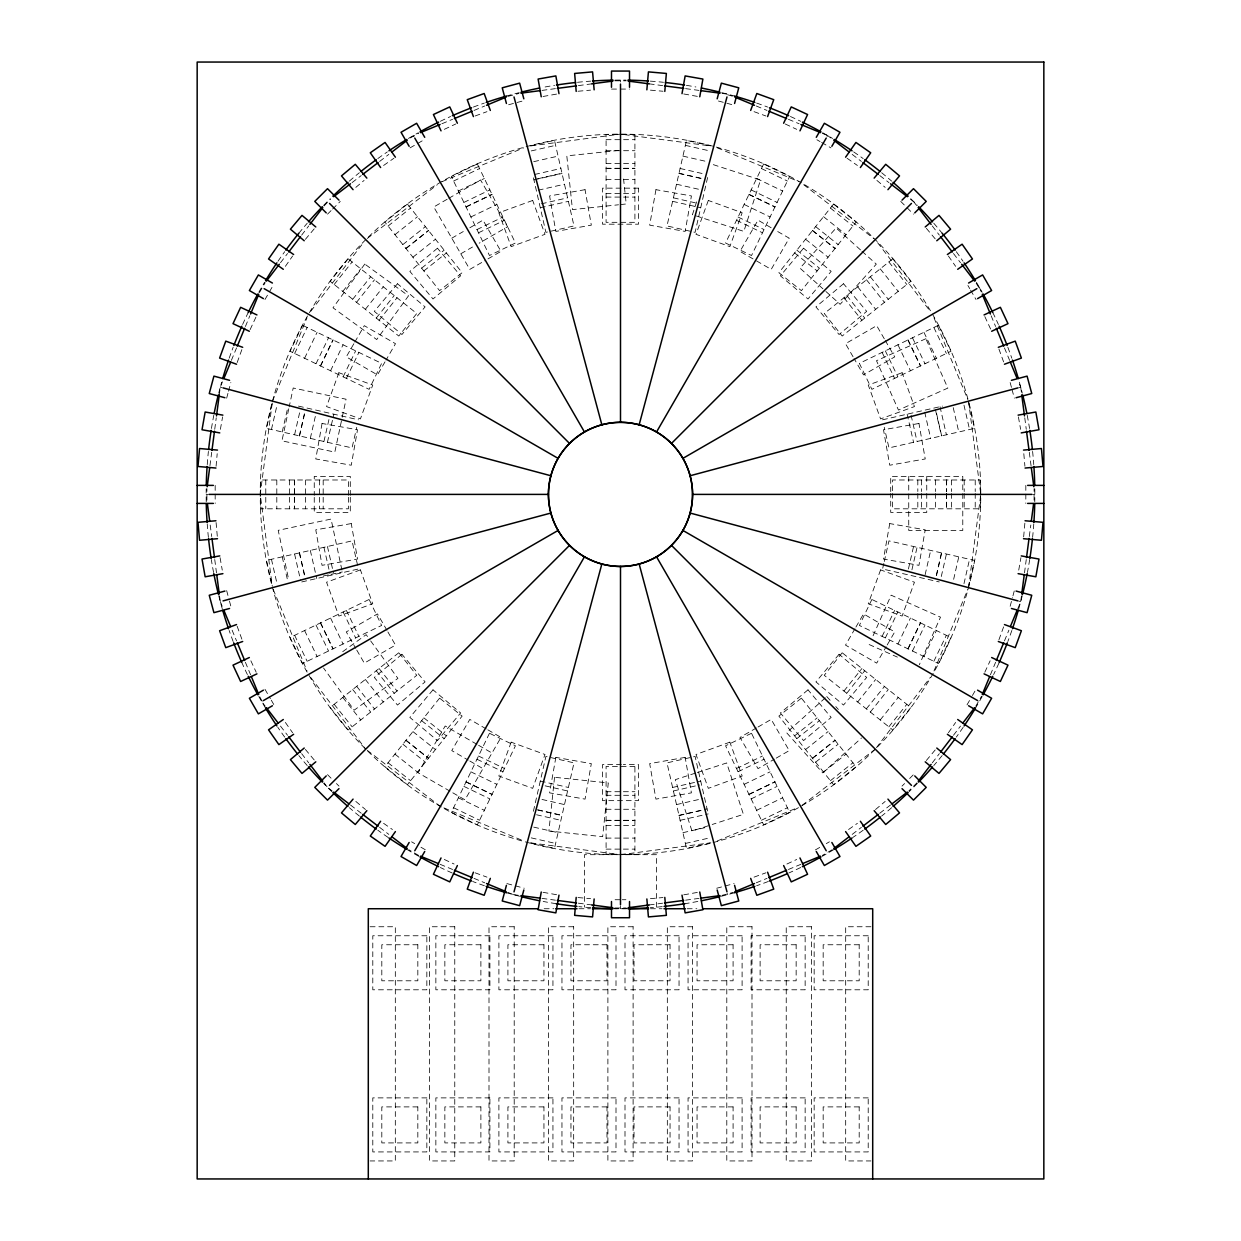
<?xml version="1.0" encoding="UTF-8"?>
<svg xmlns="http://www.w3.org/2000/svg" width="1241" height="1241" viewBox="0 0 1241 1241"><rect width="100%" height="100%" fill="white"/><g stroke="black" fill="none" stroke-linecap="round" stroke-linejoin="round"><path stroke-width="0.75" stroke-dasharray="5 3.75" d="M216.089 466.244L217.191 453.694M1023.654 536.903L1024.911 522.554M206.921 500.139L206.921 488.659M209.946 465.67L211.715 452.267M214.74 429.293L216.244 417.798M219.269 394.824L220.278 387.161L222.496 381.809M272.229 403.046L260.207 494.399L272.229 585.752M968.507 587.645L980.545 496.307M1017.76 608.773L1020.722 601.637L1021.467 595.897M1024.492 572.908L1026.26 559.505M1029.285 536.531L1030.806 525.036M1034.079 500.139L1034.079 488.659M220.386 429.339L222.589 416.914M1018.737 570.1L1020.924 557.69M288.781 408.754L281.955 440.85L334.822 452.096L346.053 399.23L293.202 387.999L289.184 406.877M272.027 404.023L266.474 428.378L352.041 447.908L356.741 427.292M271.453 429.51L277.022 405.155M282.219 431.977L287.772 407.622M294.582 434.784L300.136 410.43M299.345 435.87L304.464 413.393M299.562 435.932L304.681 413.455M310.312 438.383L315.447 415.906M323.932 441.486L329.067 419.008M327.438 442.292L333.845 414.184M533.397 811.288L545.9 756.452L574.009 762.858L554.479 848.425L530.124 842.872M707.603 177.51L695.1 232.346L666.991 225.94L686.521 140.373L710.876 145.926M883.84 563.367L882.553 568.999L939.251 581.936M884.259 561.506L888.959 540.89L974.526 560.42L968.973 584.775M908.428 568.983L913.562 546.505M911.933 569.79L917.068 547.312M925.119 574.769L930.688 550.415M936.319 575.343L941.438 552.865M936.536 575.405L941.655 552.912M941.298 576.491L946.418 554.013M953.646 579.314L958.781 556.821M963.978 583.642L969.547 559.288M226.653 398.19L228.049 392.978M228.515 391.225L230.857 382.538M507.91 892.403L513.262 894.621L513.557 893.52M727.598 94.735L733.09 96.395M1010.143 606.26L1012.485 597.557M1012.951 595.82L1014.347 590.607M696.604 201.864L692.431 214.709L743.84 231.4L760.531 180.007L712.815 164.495M237.155 362.543L242.088 349M998.912 639.798L1003.845 626.255M231.369 360.386L236.55 347.899M245.408 326.492L249.844 315.788M259.462 292.581L265.202 282.638M272.493 401.153L307.008 317.805M933.992 670.993L967.778 589.428M975.798 706.16L981.538 696.217M990.411 674.794L995.592 662.306M1004.45 640.899L1008.886 630.18M873.09 635.733L891.147 595.184L940.507 617.165L919.317 664.773M250.108 329.625L256.189 316.564M984.811 672.234L990.132 660.801M294.644 353.468L307.147 327.5M304.588 358.261L317.091 332.293M316.005 363.753L328.524 337.785M320.411 365.878L332.914 339.91M320.612 365.971L333.115 340.003M330.556 370.764L343.059 344.796M343.137 376.83L355.655 350.862M346.379 378.381L358.882 352.413M882.118 636.385L894.621 610.417M885.345 637.936L897.863 611.968M897.941 644.001L910.444 618.034M907.885 648.795L920.388 622.827M908.086 648.888L920.589 622.92M912.476 651.013L924.995 625.03M923.909 656.505L936.412 630.537M933.852 661.298L946.356 635.33M264.969 299.531L268.583 293.295M269.483 291.728L273.082 285.492M353.856 343.741L346.27 356.881L377.481 374.891L385.067 361.751M354.802 342.097L364.296 325.669L395.491 343.695L386.013 360.107M827.095 136.557L827.669 135.579L830.725 137.922M854.987 628.691L845.509 645.103L876.704 663.128L886.198 646.701M855.933 627.046L863.519 613.907L894.73 631.917L887.144 645.056M967.018 704.857L971.517 697.054M972.417 695.503L976.031 689.267M285.383 266.334L292.612 256.003M948.388 732.779L955.617 722.464M280.497 262.72L287.54 253.521M301.656 235.138L308.714 225.94M323.994 206.022L330.587 199.072M310.824 311.212L363.396 242.678M876.425 747.64L930.176 677.586M917.006 782.776L908.877 790.905M932.286 762.858L939.344 753.659M953.46 735.277L960.503 726.078M334.17 284.499L352.149 261.96M342.795 291.371L360.774 268.847M352.708 299.283L370.687 276.743M356.539 302.323L374.503 279.783M365.335 309.35L383.314 286.811M376.256 318.053L394.235 295.529M379.063 320.302L397.042 297.762M843.958 691.035L861.937 668.496M846.765 693.269L864.744 670.745M857.686 701.987L875.665 679.447M866.327 708.859L884.461 686.475M870.313 712.055L888.292 689.515M880.226 719.951L898.205 697.426M888.851 726.838L906.83 704.299M305.364 239.373L314.64 228.344M926.36 760.454L935.636 749.424M327.515 214.166L331.347 210.334M332.619 209.062L340.267 201.414M913.345 201.554L910.413 199.072M902.021 786.096L904.565 783.552M909.653 778.464L913.485 774.632M825.312 697.83L786.592 732.702L822.752 772.864L861.487 737.992M355.826 187.375L364.094 180.426M875.525 809.535L885.174 801.422M388.061 226.048L410.6 208.069M394.948 234.673L417.472 216.694M402.844 244.586L425.384 226.607M405.9 248.402L428.424 230.438M406.04 248.572L428.564 230.609M412.912 257.213L435.451 239.234M421.63 268.134L444.154 250.155M423.864 270.941L446.403 252.962M794.597 735.835L817.136 717.856M796.846 738.643L819.37 720.664M805.549 749.564L828.088 731.585M812.436 758.189L834.96 740.21M812.576 758.36L835.1 740.396M815.616 762.176L838.156 744.212M823.528 772.088L846.052 754.125M830.4 780.729L852.939 762.75M352.041 182.613L361.24 175.555M379.622 161.439L388.821 154.38M410.275 137.922L418.682 133.361M367.258 238.474L437.313 184.707M802.167 805.254L875.262 749.161M832.261 849.697L822.318 855.437M852.179 834.402L861.378 827.359M879.76 813.243L890.495 805.021M342.718 651.68L366.142 634.663L369.539 639.348M383.593 165.472L393.924 158.243M848.565 829.515L857.407 823.326M410.042 147.881L416.278 144.282M417.829 143.382L424.081 139.768M447.132 199.258L433.761 206.983L469.796 269.39L482.935 261.804M448.808 198.296L480.562 179.961L507.585 226.762L479.166 243.174M451.771 238.194L463.265 231.555M469.843 227.755L482.982 220.169L500.992 251.38L484.564 260.858M460.783 253.784L472.48 247.037M262.161 701.289L259.462 696.217M978.839 287.509L975.798 282.638M756.436 727.94L740.008 737.418L758.018 768.629L774.446 759.135M758.065 726.993L771.204 719.408L789.229 750.603L776.09 758.189M815.368 849.93L820.037 847.231M826.289 843.616L829.407 841.817M453.601 181.046L479.569 168.543M458.394 190.99L484.362 178.487M463.886 202.423L489.869 189.904M466.011 206.813L491.979 194.31M466.104 207.014L492.072 194.511M470.897 216.958L496.865 204.455M476.963 229.554L502.931 217.035M478.514 232.781L504.482 220.278M736.518 768.52L762.486 756.017M738.069 771.747L764.037 759.244M744.135 784.343L770.103 771.84M748.928 794.287L774.896 781.783M749.021 794.488L774.989 781.985M751.131 798.894L777.114 786.375M756.638 810.311L782.606 797.808M761.431 820.254L787.399 807.751M444.309 129.328L455.726 124.007M786.903 864.031L796.691 859.47M441.889 123.743L452.593 119.307M474 110.449L484.704 106.012M507.91 96.395L519.002 93.432M442.122 181.636L523.702 147.85M717.298 840.948L797.094 807.891M721.998 895.366L733.09 892.403M756.296 882.785L767 878.349M788.407 869.476L800.895 864.31M475.101 115.987L486.953 111.674M754.047 877.123L765.899 872.811M695.503 773.096L675.306 779.658L691.997 831.051L710.364 825.094M697.333 772.507L726.699 762.951L743.406 814.36L712.194 824.489M508.639 104.74L522.554 101.017M219.533 595.897L220.278 601.637L222.108 601.14M1018.892 387.657L1020.722 387.161L1018.504 381.809M716.709 888.246L734.114 883.576M530.124 145.926L554.479 140.373L574.009 225.94L545.9 232.346L533.072 176.129M531.257 150.921L555.611 145.352M533.723 161.671L558.078 156.118M534.669 174.454L560.885 168.481M537.632 178.797L561.971 173.244M533.925 179.867L562.033 173.461M538.253 190.199L564.484 184.211M541.371 203.819L567.587 197.831M540.285 207.743L568.394 201.337M882.553 419.799L942.524 406.117M301.749 581.936L358.447 568.999M672.606 787.461L700.715 781.039M673.413 790.967L699.629 784.979M676.516 804.587L702.747 798.599M678.967 815.337L707.075 808.93M679.029 815.554L703.368 810.001M680.115 820.317L708.208 813.91M682.922 832.68L707.277 827.127M685.389 843.446L709.743 837.877M710.876 842.872L686.521 848.425L666.991 762.858L695.1 756.452L707.603 811.288M323.436 575.964L329.098 574.754M330.99 574.35L342.314 571.946M543.015 96.488L557.209 93.975M683.791 894.823L697.985 892.31M541.991 90.407L555.394 88.638M578.368 85.613L591.771 83.845M614.76 80.82L626.24 80.82M531.055 145.88L620.5 134.106M620.5 854.692L709.945 842.918M614.76 907.978L626.24 907.978M649.229 904.953L662.632 903.184M685.606 900.159L699.009 898.391M618.639 150.44L566.811 155.885L572.458 209.62L618.53 204.781M620.438 204.579L626.209 203.974L623.587 179.03M577.996 91.245L590.561 90.143M650.439 898.655L663.004 897.553M611.487 89.073L618.701 89.073M620.5 89.073L629.513 89.073M606.089 139.675L634.911 139.675M606.089 150.704L634.911 150.704M606.089 163.378L634.911 163.378M606.089 168.264L634.911 168.264M606.089 168.497L634.911 168.497M606.089 179.526L634.911 179.526M606.089 193.503L634.911 193.503M606.089 197.086L634.911 197.086M206.161 494.399L208.054 494.399M1032.946 494.399L1034.839 494.399M621.446 764.611L602.49 764.611L602.49 800.647L638.51 800.647L638.51 764.611L623.339 764.611M606.089 791.711L621.462 791.711M623.385 791.711L634.911 791.711M606.089 795.295L634.911 795.295M606.089 809.272L634.911 809.272M606.089 820.301L634.911 820.301M606.089 820.534L634.911 820.534M606.089 825.42L634.911 825.42M606.089 838.094L634.911 838.094M606.089 849.123L621.462 849.123M623.385 849.123L634.911 849.123M615.102 899.725L620.5 899.725M622.299 899.725L625.898 899.725M544.163 908.738L553.827 908.738M578.942 908.738L590.545 908.738M613.737 908.738L627.263 908.738M650.455 908.738L662.058 908.738M687.173 908.738L696.837 908.738M370.097 926.748L395.321 926.748L395.321 1160.94L370.097 1160.94M870.903 926.748L845.679 926.748L845.679 1160.94L870.903 1160.94M650.439 90.143L663.004 91.245M577.996 897.553L590.561 898.655M649.229 83.845L662.632 85.613M685.606 88.638L699.009 90.407M721.998 93.432L727.738 94.176M624.301 134.602L709.945 145.88M531.055 842.918L616.699 854.18M513.262 894.621L519.002 895.366M541.991 898.391L555.394 900.159M578.368 903.184L591.771 904.953M683.791 93.975L697.985 96.488M543.015 892.31L557.209 894.823M685.389 145.352L709.743 150.921M682.922 156.118L707.277 161.671M680.115 168.481L702.592 173.6M679.029 173.244L703.368 178.797M678.967 173.461L703.321 179.014M676.516 184.211L698.993 189.346M673.413 197.831L695.891 202.966M672.606 201.337L700.715 207.743M298.476 406.117L358.447 419.799M540.285 781.039L568.394 787.461M545.109 785.832L567.587 790.967M542.007 799.452L564.484 804.587M537.679 809.784L562.033 815.337M537.632 810.001L561.971 815.554M536.531 814.763L560.885 820.317M533.723 827.127L558.078 832.68M531.257 837.877L555.611 843.446M718.446 101.017L732.361 104.74M220.278 387.161L222.108 387.657M1018.892 601.14L1020.722 601.637M506.886 883.576L524.291 888.246M754.047 111.674L765.899 115.987M475.101 872.811L486.953 877.123M756.296 106.012L767 110.449M788.407 119.307L799.111 123.743M822.318 133.361L827.669 135.579M717.298 147.85L798.878 181.636M443.906 807.891L523.702 840.948M418.682 855.437L408.739 849.697M440.105 864.31L452.593 869.476M474 878.349L484.704 882.785M869.165 644.544L897.367 657.11M785.274 124.007L796.691 129.328M444.309 859.47L454.097 864.031M761.431 168.543L787.399 181.046M756.638 178.487L782.606 190.99M751.131 189.904L777.114 202.423M749.021 194.31L774.989 206.813M748.928 194.511L774.896 207.014M744.135 204.455L770.103 216.958M738.069 217.035L764.037 229.554M736.518 220.278L762.486 232.781M478.514 756.017L504.482 768.52M476.963 759.244L502.931 771.747M470.897 771.84L496.865 784.343M466.104 781.783L492.072 794.287M466.011 781.985L491.979 794.488M463.886 786.375L489.869 798.894M458.394 797.808L484.362 810.311M453.601 807.751L479.569 820.254M816.919 139.768L820.037 141.567M821.604 142.467L830.958 147.881M771.157 227.755L758.018 220.169L740.008 251.38L753.147 258.966M777.735 231.555L789.229 238.194L771.204 269.39L754.792 259.912M486.208 728.886L469.796 719.408L451.771 750.603L468.198 760.097M487.853 729.832L500.992 737.418L464.956 799.825L451.584 792.099M476.947 744.336L445.178 726.001L418.155 772.802L449.925 791.138M478.607 745.298L491.979 753.023M469.843 761.043L482.982 768.629M411.593 841.817L414.711 843.616M420.963 847.231L425.632 849.93M847.076 158.243L857.407 165.472M383.593 823.326L392.435 829.515M852.179 154.38L861.378 161.439M879.76 175.555L888.959 182.613M803.687 184.707L873.742 238.474M367.258 750.324L440.353 806.417M329.051 788.547L332.123 790.905M350.505 805.021L361.24 813.243M379.622 827.359L388.821 834.402M830.4 208.069L852.939 226.048M823.528 216.694L846.052 234.673M815.616 226.607L838.156 244.586M812.576 230.438L835.1 248.402M812.436 230.609L834.96 248.572M805.549 239.234L828.088 257.213M796.846 250.155L819.37 268.134M794.597 252.962L817.136 270.941M423.864 717.856L446.403 735.835M421.63 720.664L444.154 738.643M412.912 731.585L435.451 749.564M406.04 740.21L428.564 758.189M405.9 740.396L428.424 758.36M402.844 744.212L425.384 762.176M394.948 754.125L417.472 772.088M388.061 762.75L410.6 780.729M876.906 180.426L885.174 187.375M355.826 801.422L365.474 809.535M860.525 249.937L836.139 227.987L799.98 268.149L822.923 288.812M861.952 251.225L876.301 264.147L840.141 304.309L824.365 290.099M900.733 201.414L905.837 206.518M907.109 207.79L913.485 214.166M327.515 774.632L331.347 778.464M336.435 783.552L338.979 786.096M826.754 696.542L830.632 700.839M835.798 706.579L838.373 709.449M926.36 228.344L935.636 239.373M305.364 749.424L314.64 760.454M888.851 261.96L906.83 284.499M880.226 268.847L898.205 291.371M870.313 276.743L888.292 299.283M866.497 279.783L884.461 302.323M857.686 286.811L875.665 309.35M846.765 295.529L864.744 318.053M843.958 297.762L861.937 320.302M379.063 668.496L397.042 691.035M376.256 670.745L394.235 693.269M365.335 679.447L383.314 701.987M356.71 686.335L374.503 708.999M352.708 689.515L370.687 712.055M342.795 697.426L360.774 719.951M334.17 704.299L352.149 726.838M913.485 201.414L917.006 206.022M932.286 225.94L939.344 235.138M953.46 253.521L960.503 262.72M877.604 242.678L930.176 311.212M310.824 677.586L365.738 749.161M262.859 703.104L265.202 706.16M280.497 726.078L287.54 735.277M301.656 753.659L308.714 762.858M323.994 782.776L327.515 787.383M370.671 640.914L397.911 678.393L354.181 710.162L323.544 667.999M948.388 256.003L955.617 266.334M285.383 722.464L292.612 732.779M967.918 285.492L969.717 288.61M970.617 290.177L976.031 299.531M884.29 338.809L876.704 325.669L845.509 343.695L853.094 356.819M885.236 340.453L894.73 356.881L863.519 374.891L854.041 358.463M413.331 135.579L413.905 136.557M386.959 630.335L377.481 613.907L346.27 631.917L355.764 648.345M387.906 631.964L395.491 645.103L364.296 663.128L356.71 649.989M264.969 689.267L270.383 698.621M271.283 700.188L273.982 704.857M933.852 327.5L946.356 353.468M923.909 332.293L936.412 358.261M912.476 337.785L924.995 363.753M908.086 339.91L920.589 365.878M907.885 340.003L920.388 365.971M897.941 344.796L910.444 370.764M885.345 350.862L897.863 376.83M882.118 352.413L894.621 378.381M346.379 610.417L358.882 636.385M343.137 611.968L355.655 637.936M330.556 618.034L343.059 644.001M320.612 622.827L333.115 648.795M320.411 622.92L332.914 648.888M316.005 625.03L328.524 651.013M304.588 630.537L317.091 656.505M294.644 635.33L307.147 661.298M984.811 316.564L990.892 329.625M250.868 660.801L256.189 672.234M979.32 287.229L981.538 292.581M991.156 315.788L995.592 326.492M1004.45 347.899L1009.631 360.386M933.992 317.805L967.778 399.369M273.222 589.428L307.008 670.993M220.278 601.637L223.24 608.773M232.114 630.18L236.55 640.899M245.408 662.306L250.589 674.794M998.912 349L1003.845 362.543M237.155 626.255L242.088 639.798M1010.143 382.538L1011.555 387.75M1012.02 389.488L1014.347 398.19M727.443 893.52L727.738 894.621M226.653 590.607L228.98 599.31M229.445 601.047L230.857 606.26M968.973 404.023L974.526 428.378L888.959 447.908L884.259 427.292M963.978 405.155L969.547 429.51M953.228 407.622L958.781 431.977M940.011 406.691L946.418 434.784M936.536 413.393L941.655 435.87M935.45 409.701L941.438 435.932M924.7 412.152L930.688 438.383M911.08 415.27L917.068 441.486M907.155 414.184L913.562 442.292M357.594 565.244L352.041 540.89L266.474 560.42L272.027 584.775M327.438 546.505L333.426 572.737M323.932 547.312L329.92 573.528M310.312 550.415L316.734 578.508M299.562 552.865L305.55 579.097M299.345 552.912L304.464 575.405M294.582 554.013L300.555 580.23M282.219 556.821L287.354 579.314M271.453 559.288L277.022 583.642M341.911 570.053L331.068 519.079L278.217 530.326L288.641 579.407M1018.411 416.914L1020.614 429.339M220.076 557.69L222.263 570.1M1020.722 387.161L1021.731 394.824M1024.756 417.798L1026.26 429.293M1029.285 452.267L1031.054 465.67M968.507 401.153L980.545 492.491M210.194 525.036L211.715 536.531M214.74 559.505L216.508 572.908M1023.809 453.694L1024.911 466.244M216.089 522.554L217.346 536.903M1025.826 485.386L1025.826 503.412M980.343 491.514L980.343 479.988L892.574 479.988L892.574 491.514M980.343 493.437L980.343 508.81L892.574 508.81L892.574 493.437M975.224 479.988L975.224 491.514M975.224 493.437L975.224 508.81M964.195 479.988L964.195 491.514M964.195 493.437L964.195 508.81M951.521 479.988L951.521 491.514M951.521 493.437L951.521 508.81M946.635 479.988L946.635 491.514M946.635 493.437L946.635 508.81M946.402 479.988L946.402 491.514M946.402 493.437L946.402 508.81M935.373 479.988L935.373 491.514M935.373 493.437L935.373 508.81M926.748 476.389L926.748 491.56M926.748 493.453L926.748 512.409L890.712 512.409L890.712 493.453M921.396 479.988L921.396 491.514M921.396 493.437L921.396 508.81M917.813 479.988L917.813 491.514M917.813 493.437L917.813 508.81M908.738 476.389L908.738 530.434L962.783 530.434L962.783 476.389L890.712 476.389L890.712 491.56M656.536 907.155L656.536 854.692L584.464 854.692L584.464 907.155M620.5 80.06L620.5 81.953M620.5 905.883L620.5 908.738M350.288 495.345L350.288 476.389L314.252 476.389L314.252 495.345M350.288 497.238L350.288 512.409L314.252 512.409L314.252 497.238M348.426 495.361L348.426 479.988L260.657 479.988L260.657 495.361M348.426 497.284L348.426 508.81L260.657 508.81L260.657 497.284M323.187 479.988L323.187 495.361M323.187 497.284L323.187 508.81M319.604 479.988L319.604 495.361M319.604 497.284L319.604 508.81M305.627 479.988L305.627 495.361M305.627 497.284L305.627 508.81M294.598 479.988L294.598 495.361M294.598 497.284L294.598 508.81M294.365 479.988L294.365 495.361M294.365 497.284L294.365 508.81M289.479 479.988L289.479 495.361M289.479 497.284L289.479 508.81M276.805 479.988L276.805 495.361M276.805 497.284L276.805 508.81M265.776 479.988L265.776 495.361M265.776 497.284L265.776 508.81M215.174 485.386L215.174 503.412M1034.792 488.814A414.339 414.339 0 0 1 1034.761 501.845M1033.784 523.842A414.339 414.339 0 0 1 1032.605 537.384M1029.689 559.52A414.339 414.339 0 0 1 1027.424 572.442M1022.274 595.633A414.339 414.339 0 0 1 1018.752 608.711M1011.849 630.475A414.339 414.339 0 0 1 1007.847 641.504M998.834 663.315A414.339 414.339 0 0 1 993.607 674.577M982.189 696.511A414.339 414.339 0 0 1 975.442 708.13M963.171 727.304A414.339 414.339 0 0 1 956.315 737.092M942.167 755.552A414.339 414.339 0 0 1 933.79 765.542M917.394 783.397A414.339 414.339 0 0 1 909.126 791.665M891.643 807.689A414.339 414.339 0 0 1 881.653 816.066M863.193 830.213A414.339 414.339 0 0 1 852.846 837.458M833.626 849.713A414.339 414.339 0 0 1 822.24 856.306M800.678 867.506A414.339 414.339 0 0 1 788.811 872.997M768.303 881.482A414.339 414.339 0 0 1 756.669 885.717M734.501 892.744A414.339 414.339 0 0 1 721.409 896.25M697.814 901.447A414.339 414.339 0 0 1 684.846 903.712M662.198 906.628A414.339 414.339 0 0 1 650.3 907.652M626.085 908.691A414.339 414.339 0 0 1 614.915 908.691M590.7 907.652A414.339 414.339 0 0 1 578.802 906.628M556.154 903.712A414.339 414.339 0 0 1 543.186 901.447M519.591 896.25A414.339 414.339 0 0 1 506.499 892.744M484.331 885.717A414.339 414.339 0 0 1 472.697 881.482M452.189 872.997A414.339 414.339 0 0 1 440.322 867.506M418.76 856.306A414.339 414.339 0 0 1 407.374 849.713M388.154 837.458A414.339 414.339 0 0 1 377.807 830.213M359.347 816.066A414.339 414.339 0 0 1 349.357 807.689M331.874 791.665A414.339 414.339 0 0 1 323.606 783.397M307.21 765.542A414.339 414.339 0 0 1 298.833 755.552M284.685 737.092A414.339 414.339 0 0 1 277.829 727.304M265.558 708.13A414.339 414.339 0 0 1 258.811 696.511M247.393 674.577A414.339 414.339 0 0 1 242.166 663.315M233.153 641.504A414.339 414.339 0 0 1 229.151 630.475M222.248 608.711A414.339 414.339 0 0 1 218.726 595.633M213.576 572.442A414.339 414.339 0 0 1 211.311 559.52M208.395 537.384A414.339 414.339 0 0 1 207.216 523.842M206.239 501.845A414.339 414.339 0 0 1 206.208 488.814M207.247 464.599A414.339 414.339 0 0 1 208.395 451.414M211.435 428.486A414.339 414.339 0 0 1 213.793 415.301M218.726 393.164A414.339 414.339 0 0 1 221.643 382.212M229.182 358.23A414.339 414.339 0 0 1 233.153 347.294M242.6 324.49A414.339 414.339 0 0 1 248.216 312.53M258.811 292.287A414.339 414.339 0 0 1 264.566 282.312M278 261.231A414.339 414.339 0 0 1 284.685 251.706M298.833 233.246A414.339 414.339 0 0 1 307.21 223.256M323.606 205.401A414.339 414.339 0 0 1 330.168 198.793M349.357 181.108A414.339 414.339 0 0 1 359.347 172.732M377.807 158.584A414.339 414.339 0 0 1 387.332 151.898M408.413 138.465A414.339 414.339 0 0 1 418.388 132.709M440.322 121.292A414.339 414.339 0 0 1 450.592 116.499M473.395 107.052A414.339 414.339 0 0 1 484.331 103.081M506.499 96.053A414.339 414.339 0 0 1 519.265 92.625M545.109 86.979A414.339 414.339 0 0 1 554.587 85.334M577.515 82.294A414.339 414.339 0 0 1 590.7 81.13M614.915 80.107A414.339 414.339 0 0 1 626.085 80.107M650.3 81.13A414.339 414.339 0 0 1 663.485 82.294M686.413 85.334A414.339 414.339 0 0 1 695.891 86.979M721.735 92.625A414.339 414.339 0 0 1 734.501 96.053M756.669 103.081A414.339 414.339 0 0 1 767.605 107.052M790.408 116.499A414.339 414.339 0 0 1 800.678 121.292M822.612 132.709A414.339 414.339 0 0 1 832.587 138.465M853.668 151.898A414.339 414.339 0 0 1 863.193 158.584M881.653 172.732A414.339 414.339 0 0 1 891.643 181.108M910.832 198.793A414.339 414.339 0 0 1 917.394 205.401M933.79 223.256A414.339 414.339 0 0 1 942.167 233.246M956.315 251.706A414.339 414.339 0 0 1 963 261.231M976.434 282.312A414.339 414.339 0 0 1 982.189 292.287M992.784 312.53A414.339 414.339 0 0 1 998.4 324.49M1007.847 347.294A414.339 414.339 0 0 1 1011.818 358.23M1019.357 382.212A414.339 414.339 0 0 1 1022.274 393.164M1027.207 415.301A414.339 414.339 0 0 1 1029.565 428.486M1032.605 451.414A414.339 414.339 0 0 1 1033.753 464.599M616.684 854.661A360.293 360.293 0 0 1 309.443 312.608A360.293 360.293 0 0 1 932.518 314.252A360.293 360.293 0 0 1 622.408 854.677M554.541 777.285L548.894 831.036L602.645 836.682L608.292 782.931L554.541 777.285M322.039 423.476L315.772 458.953L351.265 465.22L357.517 429.727L322.039 423.476M555.844 757.382L549.577 792.859L585.054 799.126L591.321 763.634L555.844 757.382M655.946 189.671L649.679 225.164L685.156 231.415L691.423 195.938L655.946 189.671M889.735 523.578L883.483 559.055L918.961 565.322L925.228 529.829L889.735 523.578M338.886 372.734L326.554 406.583L360.417 418.9L372.734 385.051L338.886 372.734M511.152 742.165L498.835 776.013L532.684 788.345L545.001 754.481L511.152 742.165M708.316 200.453L695.999 234.316L729.848 246.633L742.165 212.785L708.316 200.453M880.583 569.883L868.266 603.746L902.114 616.063L914.446 582.215L880.583 569.883M302.556 325.282L290.037 351.25L369.12 389.333L381.623 363.365L302.556 325.282M489.466 733.276L451.383 812.343L477.351 824.862L515.434 745.779L489.466 733.276M763.649 163.936L725.566 243.019L751.534 255.522L789.617 176.455L763.649 163.936M871.88 599.465L859.377 625.433L938.444 663.516L950.963 637.548L871.88 599.465M364.776 264.069L333.007 307.784L376.721 339.553L408.491 295.839L364.776 264.069M348.147 258.78L330.184 281.304L398.795 336.032L416.759 313.492L348.147 258.78M439.593 698.14L384.881 766.752L407.405 784.715L462.133 716.104L439.593 698.14M833.595 204.082L778.867 272.694L801.407 290.658L856.119 222.046L833.595 204.082M842.205 652.766L824.241 675.306L892.853 730.018L910.816 707.494L842.205 652.766M397.477 283.739L374.317 311.351L401.929 334.512L425.074 306.899L397.477 283.739M433 689.825L409.856 717.422L437.452 740.582L460.613 712.97L433 689.825M803.548 248.216L780.387 275.828L808 298.972L831.144 271.376L803.548 248.216M839.071 654.286L815.926 681.898L843.523 705.043L866.683 677.446L839.071 654.286M437.452 248.216L409.856 271.376L433 298.972L460.613 275.828L437.452 248.216M401.929 654.286L374.317 677.446L397.477 705.043L425.074 681.898L401.929 654.286M843.523 283.739L815.926 306.899L839.071 334.512L866.683 311.351L843.523 283.739M808 689.825L780.387 712.97L803.548 740.582L831.144 717.422L808 689.825M407.405 204.082L384.881 222.046L439.593 290.658L462.133 272.694L407.405 204.082M398.795 652.766L330.184 707.494L348.147 730.018L416.759 675.306L398.795 652.766M892.853 258.78L824.241 313.492L842.205 336.032L910.816 281.304L892.853 258.78M801.407 698.14L778.867 716.104L833.595 784.715L856.119 766.752L801.407 698.14M477.351 163.936L451.383 176.455L489.466 255.522L515.434 243.019L477.351 163.936M369.12 599.465L290.037 637.548L302.556 663.516L381.623 625.433L369.12 599.465M938.444 325.282L859.377 363.365L871.88 389.333L950.963 351.25L938.444 325.282M751.534 733.276L725.566 745.779L763.649 824.862L789.617 812.343L751.534 733.276M925.864 338.731L876.487 360.712L898.468 410.073L947.845 388.092L925.864 338.731M532.684 200.453L498.835 212.785L511.152 246.633L545.001 234.316L532.684 200.453M360.417 569.883L326.554 582.215L338.886 616.063L372.734 603.746L360.417 569.883M902.114 372.734L868.266 385.051L880.583 418.9L914.446 406.583L902.114 372.734M729.848 742.165L695.999 754.481L708.316 788.345L742.165 776.013L729.848 742.165M585.054 189.671L549.577 195.938L555.844 231.415L591.321 225.164L585.054 189.671M351.265 523.578L315.772 529.829L322.039 565.322L357.517 559.055L351.265 523.578M918.961 423.476L883.483 429.727L889.735 465.22L925.228 458.953L918.961 423.476M685.156 757.382L649.679 763.634L655.946 799.126L691.423 792.859L685.156 757.382M634.911 134.555L606.089 134.555L606.089 222.325L634.911 222.325L634.911 134.555M638.51 188.151L602.49 188.151L602.49 224.187L638.51 224.187L638.51 188.151M634.911 766.473L606.089 766.473L606.089 854.242L634.911 854.242L634.911 766.473M454.764 926.748L429.541 926.748L429.541 1160.94L454.764 1160.94L454.764 926.748M514.208 926.748L489.001 926.748L489.001 1160.94L514.208 1160.94L514.208 926.748M573.668 926.748L548.444 926.748L548.444 1160.94L573.668 1160.94L573.668 926.748M633.112 926.748L607.888 926.748L607.888 1160.94L633.112 1160.94L633.112 926.748M692.556 926.748L667.332 926.748L667.332 1160.94L692.556 1160.94L692.556 926.748M751.999 926.748L726.792 926.748L726.792 1160.94L751.999 1160.94L751.999 926.748M811.459 926.748L786.236 926.748L786.236 1160.94L811.459 1160.94L811.459 926.748M426.842 935.761L372.796 935.761L372.796 989.791L426.842 989.791L426.842 935.761M489.9 935.761L435.855 935.761L435.855 989.791L489.9 989.791L489.9 935.761M552.943 935.761L498.898 935.761L498.898 989.791L552.943 989.791L552.943 935.761M616.001 935.761L561.956 935.761L561.956 989.791L616.001 989.791L616.001 935.761M679.044 935.761L624.999 935.761L624.999 989.791L679.044 989.791L679.044 935.761M742.102 935.761L688.057 935.761L688.057 989.791L742.102 989.791L742.102 935.761M805.145 935.761L751.1 935.761L751.1 989.791L805.145 989.791L805.145 935.761M868.204 935.761L814.158 935.761L814.158 989.791L868.204 989.791L868.204 935.761M417.829 944.758L381.809 944.758L381.809 980.793L417.829 980.793L417.829 944.758M480.887 944.758L444.852 944.758L444.852 980.793L480.887 980.793L480.887 944.758M543.946 944.758L507.91 944.758L507.91 980.793L543.946 980.793L543.946 944.758M606.989 944.758L570.953 944.758L570.953 980.793L606.989 980.793L606.989 944.758M670.047 944.758L634.011 944.758L634.011 980.793L670.047 980.793L670.047 944.758M733.09 944.758L697.054 944.758L697.054 980.793L733.09 980.793L733.09 944.758M796.148 944.758L760.112 944.758L760.112 980.793L796.148 980.793L796.148 944.758M859.191 944.758L823.171 944.758L823.171 980.793L859.191 980.793L859.191 944.758M426.842 1097.882L372.796 1097.882L372.796 1151.927L426.842 1151.927L426.842 1097.882M489.9 1097.882L435.855 1097.882L435.855 1151.927L489.9 1151.927L489.9 1097.882M552.943 1097.882L498.898 1097.882L498.898 1151.927L552.943 1151.927L552.943 1097.882M616.001 1097.882L561.956 1097.882L561.956 1151.927L616.001 1151.927L616.001 1097.882M679.044 1097.882L624.999 1097.882L624.999 1151.927L679.044 1151.927L679.044 1097.882M742.102 1097.882L688.057 1097.882L688.057 1151.927L742.102 1151.927L742.102 1097.882M805.145 1097.882L751.1 1097.882L751.1 1151.927L805.145 1151.927L805.145 1097.882M868.204 1097.882L814.158 1097.882L814.158 1151.927L868.204 1151.927L868.204 1097.882M417.829 1106.894L381.809 1106.894L381.809 1142.914L417.829 1142.914L417.829 1106.894M480.887 1106.894L444.852 1106.894L444.852 1142.914L480.887 1142.914L480.887 1106.894M543.946 1106.894L507.91 1106.894L507.91 1142.914L543.946 1142.914L543.946 1106.894M606.989 1106.894L570.953 1106.894L570.953 1142.914L606.989 1142.914L606.989 1106.894M670.047 1106.894L634.011 1106.894L634.011 1142.914L670.047 1142.914L670.047 1106.894M733.09 1106.894L697.054 1106.894L697.054 1142.914L733.09 1142.914L733.09 1106.894M796.148 1106.894L760.112 1106.894L760.112 1142.914L796.148 1142.914L796.148 1106.894M859.191 1106.894L823.171 1106.894L823.171 1142.914L859.191 1142.914L859.191 1106.894"/><path stroke-width="1.5" d="M576.196 897.398L574.63 915.346L592.577 916.913L594.144 898.965M646.856 89.833L648.423 71.885L666.37 73.452L664.804 91.4M207.169 486.736L209.698 467.593M211.963 450.359L214.491 431.201M216.508 415.89L219.269 394.824M1021.731 593.974L1024.244 574.831M1026.509 557.597L1029.037 538.439M1031.302 521.204L1033.567 503.97M541.247 892L538.113 909.746L555.859 912.88L558.993 895.133M682.007 93.664L685.141 75.918L702.887 79.052L699.753 96.798M506.421 885.329L502.233 900.982L519.638 905.651L523.826 889.983M717.174 98.815L721.362 83.147L738.767 87.816L734.579 103.468M514.007 891.86L601.854 564.003A70.939 69.822 22.5 0 1 584.464 556.806A70.597 69.139 37.5 0 1 569.541 545.357A70.597 69.139 52.5 0 1 558.093 530.434A70.597 69.139 67.5 0 1 550.895 513.045A70.597 69.139 82.5 0 1 548.444 494.399A70.597 69.139 -82.5 0 1 550.895 475.753A70.597 69.139 -67.5 0 1 558.093 458.363A70.597 69.139 -52.5 0 1 569.541 443.44A70.597 69.139 -37.5 0 1 584.464 431.992A70.597 69.139 -22.5 0 1 601.854 424.794A70.597 69.139 -7.5 0 1 620.5 422.343A70.597 69.139 7.5 0 1 639.146 424.794A70.597 69.139 22.5 0 1 656.536 431.992A70.597 69.139 37.5 0 1 671.459 443.44A70.597 69.139 52.5 0 1 682.907 458.363A70.597 69.139 67.5 0 1 690.105 475.753A70.597 69.139 82.5 0 1 692.556 494.399A70.597 69.139 -82.5 0 1 690.105 513.045A70.597 69.139 -67.5 0 1 682.907 530.434A70.597 69.139 -52.5 0 1 671.459 545.357A70.597 69.139 -37.5 0 1 656.536 556.806A70.597 69.139 -22.5 0 1 639.146 564.003A70.597 69.139 -7.5 0 1 620.5 566.454A70.597 69.139 7.5 0 1 601.854 564.003A70.597 69.139 22.5 0 1 584.464 556.806A70.939 69.822 37.5 0 1 569.541 545.357A70.939 69.822 52.5 0 1 558.093 530.434A70.939 69.822 67.5 0 1 550.895 513.045A70.939 69.822 82.5 0 1 548.444 494.399A70.939 69.822 -82.5 0 1 550.895 475.753A70.939 69.822 -67.5 0 1 558.093 458.363A70.939 69.822 -52.5 0 1 569.541 443.44A70.939 69.822 -37.5 0 1 584.464 431.992A70.939 69.822 -22.5 0 1 601.854 424.794A70.939 69.822 -7.5 0 1 620.5 422.343A70.939 69.822 7.5 0 1 639.146 424.794A70.939 69.822 22.5 0 1 656.536 431.992A70.939 69.822 37.5 0 1 671.459 443.44A70.939 69.822 52.5 0 1 682.907 458.363A70.939 69.822 67.5 0 1 690.105 475.753A70.939 69.822 82.5 0 1 692.556 494.399A70.939 69.822 -82.5 0 1 690.105 513.045A70.939 69.822 -67.5 0 1 682.907 530.434A70.939 69.822 -52.5 0 1 671.459 545.357A70.939 69.822 -37.5 0 1 656.536 556.806A70.939 69.822 -22.5 0 1 639.146 564.003A70.939 69.822 -7.5 0 1 620.5 566.454A70.939 69.822 7.5 0 1 601.854 564.003M639.146 424.794L726.993 96.938M473.41 872.206L467.252 889.13L484.176 895.288L490.335 878.364M750.665 110.433L756.824 93.509L773.748 99.668L767.59 116.592M223.985 378.241L230.64 362.186M237.279 346.115L244.679 328.276M250.589 314.004L258.717 294.365M982.283 694.433L989.666 676.578M996.321 660.522L1003.721 642.683M1010.36 626.612L1017.015 610.556M441.036 857.95L433.419 874.269L449.754 881.886L457.371 865.551M783.629 123.247L791.246 106.912L807.581 114.529L799.964 130.848M409.142 842.484L401.029 856.523L416.635 865.52L424.732 851.481M816.268 137.317L824.365 123.278L839.971 132.275L831.858 146.314M414.758 850.752L584.464 556.806M656.536 431.992L826.242 138.046M380.63 821.263L370.299 836.015L385.067 846.346L395.398 831.594M845.602 157.204L855.933 142.451L870.701 152.783L860.37 167.535M266.381 281.102L279.318 264.24M288.719 251.985L300.477 236.659M309.878 224.404L322.815 207.542M918.185 781.241L931.122 764.394M940.523 752.139L952.281 736.813M962.861 723.022L974.619 707.696M353.065 799.111L341.477 812.902L355.283 824.489L366.855 810.683M874.145 178.115L885.717 164.308L899.523 175.896L887.935 189.687M326.243 775.92L314.78 787.383L327.515 800.119L338.979 788.655M902.021 200.142L913.485 188.679L926.22 201.414L914.757 212.878M329.532 785.367L569.541 545.357M671.459 443.44L911.468 203.431M304.216 748.044L290.41 759.616L301.997 773.422L315.788 761.834M925.212 226.963L939.003 215.376L950.59 229.182L936.784 240.754M333.658 196.714L350.505 183.777M362.76 174.376L378.086 162.618M391.877 152.038L407.203 140.28M833.797 848.518L849.123 836.76M862.914 826.18L878.24 814.422M892.031 803.842L907.342 792.084M283.305 719.501L268.552 729.832L278.884 744.6L293.636 734.269M947.364 254.529L962.116 244.198L972.448 258.966L957.695 269.297M263.418 690.167L249.379 698.264L258.376 713.87L272.415 705.757M968.585 283.041L982.624 274.928L991.621 290.534L977.582 298.631M263.325 700.622L558.093 530.434M682.907 458.363L976.853 288.657M249.348 657.528L233.013 665.145L240.63 681.48L256.949 673.863M984.051 314.935L1000.37 307.318L1007.987 323.653L991.652 331.269M420.466 132.616L440.105 124.488M454.377 118.578L472.216 111.178M486.503 105.268L506.126 97.139M734.874 891.658L754.497 883.53M768.784 877.62L786.623 870.22M802.679 863.565L820.534 856.181M236.535 624.564L219.61 630.723L225.769 647.647L242.693 641.488M998.307 347.309L1015.231 341.135L1021.39 358.075L1004.465 364.234M224.916 591.073L209.248 595.261L213.917 612.666L229.569 608.478M1011.431 380.32L1027.083 376.132L1031.752 393.537L1016.084 397.725M223.039 600.892L550.895 513.045M690.105 475.753L1017.961 387.89M219.766 555.906L202.019 559.039L205.153 576.786L222.899 573.652M1018.101 415.146L1035.847 412.012L1038.981 429.758L1021.234 432.892M520.925 93.168L540.068 90.655M557.302 88.39L576.46 85.862M591.771 83.845L612.837 81.068M628.163 907.729L649.229 904.953M664.54 902.936L683.698 900.408M700.932 898.143L720.075 895.63M215.934 520.755L197.986 522.321L199.553 540.269L217.501 538.703M1023.499 450.095L1041.447 448.528L1043.014 466.476L1025.066 468.043M197.164 485.386L213.374 485.386M1027.626 485.386L1043.836 485.386M209.015 494.399L548.444 494.399M692.556 494.399L1031.985 494.399M197.164 503.412L213.374 503.412M1027.626 503.412L1043.836 503.412M538.361 908.738L368.298 908.738L368.298 1178.95M555.751 908.738L577.018 908.738M592.484 908.738L611.797 908.738M629.203 908.738L648.516 908.738M663.982 908.738L685.249 908.738M702.639 908.738L872.702 908.738L872.702 1178.95M217.501 450.095L199.553 448.528L197.986 466.476L215.934 468.043M1025.066 520.755L1043.014 522.321L1041.447 540.269L1023.499 538.703M628.163 81.068L649.229 83.845M664.54 85.862L683.698 88.39M700.932 90.655L720.075 93.168M520.925 895.63L540.068 898.143M557.302 900.408L576.46 902.936M591.771 904.953L612.837 907.729M222.899 415.146L205.153 412.012L202.019 429.758L219.766 432.892M1021.234 555.906L1038.981 559.039L1035.847 576.786L1018.101 573.652M229.569 380.32L213.917 376.132L209.248 393.537L224.916 397.725M1016.084 591.073L1031.752 595.261L1027.083 612.666L1011.431 608.478M223.039 387.89L550.895 475.753M690.105 513.045L1017.961 600.892M242.693 347.309L225.769 341.135L219.61 358.075L236.535 364.234M1004.465 624.564L1021.39 630.723L1015.231 647.647L998.307 641.488M734.874 97.139L754.497 105.268M768.784 111.178L786.623 118.578M800.895 124.488L820.534 132.616M420.466 856.181L438.321 863.565M454.377 870.22L472.216 877.62M486.503 883.53L506.126 891.658M256.949 314.935L240.63 307.318L233.013 323.653L249.348 331.269M991.652 657.528L1007.987 665.145L1000.37 681.48L984.051 673.863M272.415 283.041L258.376 274.928L249.379 290.534L263.418 298.631M977.582 690.167L991.621 698.264L982.624 713.87L968.585 705.757M264.147 288.657L558.093 458.363M682.907 530.434L977.675 700.622M293.636 254.529L278.884 244.198L268.552 258.966L283.305 269.297M957.695 719.501L972.448 729.832L962.116 744.6L947.364 734.269M833.797 140.28L849.123 152.038M862.914 162.618L878.24 174.376M890.495 183.777L907.342 196.714M333.658 792.084L348.969 803.842M362.76 814.422L378.086 826.18M391.877 836.76L407.203 848.518M315.788 226.963L301.997 215.376L290.41 229.182L304.216 240.754M936.784 748.044L950.59 759.616L939.003 773.422L925.212 761.834M338.979 200.142L327.515 188.679L314.78 201.414L326.243 212.878M914.757 775.92L926.22 787.383L913.485 800.119L902.021 788.655M329.532 203.431L569.541 443.44M671.459 545.357L911.468 785.367M366.855 178.115L355.283 164.308L341.477 175.896L353.065 189.687M887.935 799.111L899.523 812.902L885.717 824.489L874.145 810.683M918.185 207.542L931.122 224.404M940.523 236.659L952.281 251.985M961.682 264.24L974.619 281.102M266.381 707.696L278.139 723.022M288.719 736.813L300.477 752.139M309.878 764.394L322.815 781.241M395.398 157.204L385.067 142.451L370.299 152.783L380.63 167.535M860.37 821.263L870.701 836.015L855.933 846.346L845.602 831.594M424.732 137.317L416.635 123.278L401.029 132.275L409.142 146.314M831.858 842.484L839.971 856.523L824.365 865.52L816.268 851.481M414.758 138.046L584.464 431.992M656.536 556.806L826.242 850.752M457.371 123.247L449.754 106.912L433.419 114.529L441.036 130.848M799.964 857.95L807.581 874.269L791.246 881.886L783.629 865.551M982.283 294.365L990.411 314.004M996.321 328.276L1003.721 346.115M1010.36 362.186L1017.015 378.241M223.985 610.556L230.64 626.612M237.279 642.683L244.679 660.522M251.334 676.578L258.717 694.433M490.335 110.433L484.176 93.509L467.252 99.668L473.41 116.592M767.59 872.206L773.748 889.13L756.824 895.288L750.665 878.364M523.826 98.815L519.638 83.147L502.233 87.816L506.421 103.468M734.579 885.329L738.767 900.982L721.362 905.651L717.174 889.983M514.007 96.938L601.854 424.794M639.146 564.003L726.993 891.86M558.993 93.664L555.859 75.918L538.113 79.052L541.247 96.798M699.753 892L702.887 909.746L685.141 912.88L682.007 895.133M1021.731 394.824L1024.492 415.89M1026.509 431.201L1029.037 450.359M1031.302 467.593L1033.831 486.736M207.433 503.97L209.698 521.204M211.963 538.439L214.491 557.597M216.756 574.831L219.269 593.974M594.144 89.833L592.577 71.885L574.63 73.452L576.196 91.4M664.804 897.398L666.37 915.346L648.423 916.913L646.856 898.965M629.513 87.273L629.513 71.063L611.487 71.063L611.487 87.273M629.513 901.524L629.513 917.735L611.487 917.735L611.487 901.524M620.5 84.062L620.5 422.343M620.5 566.454L620.5 904.736M1034.73 503.706A414.339 414.339 0 0 1 1033.893 522.337M1032.45 538.796A414.339 414.339 0 0 1 1029.859 558.403M1027.207 573.497A414.339 414.339 0 0 1 1022.631 594.206M1018.303 610.262A414.339 414.339 0 0 1 1012.454 628.737M1007.335 642.822A414.339 414.339 0 0 1 999.16 662.57M992.784 676.267A414.339 414.339 0 0 1 983.12 694.836M975.442 708.13A414.339 414.339 0 0 1 964.086 725.969M955.182 738.659A414.339 414.339 0 0 1 943.393 754.047M932.565 766.954A414.339 414.339 0 0 1 918.619 782.14M908.164 792.596A414.339 414.339 0 0 1 893.055 806.464M880.443 817.043A414.339 414.339 0 0 1 864.76 829.081M852.071 837.985A414.339 414.339 0 0 1 834.231 849.34M820.937 857.019A414.339 414.339 0 0 1 802.369 866.683M787.12 873.757A414.339 414.339 0 0 1 769.404 881.048M754.838 886.353A414.339 414.339 0 0 1 734.501 892.744M719.904 896.638A414.339 414.339 0 0 1 701.46 900.749M684.846 903.712A414.339 414.339 0 0 1 664.09 906.426M648.438 907.792A414.339 414.339 0 0 1 627.946 908.66M613.054 908.66A414.339 414.339 0 0 1 592.562 907.792M576.91 906.426A414.339 414.339 0 0 1 556.154 903.712M539.54 900.749A414.339 414.339 0 0 1 521.096 896.638M506.499 892.744A414.339 414.339 0 0 1 486.162 886.353M471.596 881.048A414.339 414.339 0 0 1 453.88 873.757M438.631 866.683A414.339 414.339 0 0 1 420.063 857.019M406.769 849.34A414.339 414.339 0 0 1 388.929 837.985M376.24 829.081A414.339 414.339 0 0 1 360.557 817.043M347.945 806.464A414.339 414.339 0 0 1 332.836 792.596M322.381 782.14A414.339 414.339 0 0 1 308.435 766.954M297.607 754.047A414.339 414.339 0 0 1 285.818 738.659M276.914 725.969A414.339 414.339 0 0 1 265.558 708.13M257.88 694.836A414.339 414.339 0 0 1 248.216 676.267M241.84 662.57A414.339 414.339 0 0 1 233.665 642.822M228.546 628.737A414.339 414.339 0 0 1 222.697 610.262M218.369 594.206A414.339 414.339 0 0 1 213.793 573.497M211.141 558.403A414.339 414.339 0 0 1 208.55 538.796M207.107 522.337A414.339 414.339 0 0 1 206.27 503.706M206.27 485.091A414.339 414.339 0 0 1 207.107 466.461M208.612 449.506A414.339 414.339 0 0 1 211.141 430.394M214.15 413.439A414.339 414.339 0 0 1 218.261 394.995M222.697 378.536A414.339 414.339 0 0 1 228.546 360.061M233.851 345.494A414.339 414.339 0 0 1 241.84 326.228M248.216 312.53A414.339 414.339 0 0 1 257.88 293.962M265.558 280.668A414.339 414.339 0 0 1 276.914 262.828M285.818 250.139A414.339 414.339 0 0 1 298.833 233.246M308.435 221.844A414.339 414.339 0 0 1 322.303 206.735M332.836 196.202A414.339 414.339 0 0 1 347.945 182.334M360.852 171.506A414.339 414.339 0 0 1 376.24 159.717M388.929 150.813A414.339 414.339 0 0 1 406.769 139.442M420.063 131.779A414.339 414.339 0 0 1 438.631 122.114M452.329 115.723A414.339 414.339 0 0 1 471.596 107.75M486.162 102.445A414.339 414.339 0 0 1 506.499 96.053M521.096 92.16A414.339 414.339 0 0 1 539.54 88.049M556.495 85.04A414.339 414.339 0 0 1 575.607 82.511M592.562 81.006A414.339 414.339 0 0 1 613.054 80.138M627.946 80.138A414.339 414.339 0 0 1 648.438 81.006M665.393 82.511A414.339 414.339 0 0 1 684.505 85.04M701.46 88.049A414.339 414.339 0 0 1 719.904 92.16M734.501 96.053A414.339 414.339 0 0 1 754.838 102.445M769.404 107.75A414.339 414.339 0 0 1 788.671 115.723M802.369 122.114A414.339 414.339 0 0 1 820.937 131.779M834.231 139.442A414.339 414.339 0 0 1 852.071 150.813M864.76 159.717A414.339 414.339 0 0 1 880.148 171.506M893.055 182.334A414.339 414.339 0 0 1 908.164 196.202M918.697 206.735A414.339 414.339 0 0 1 932.565 221.844M942.167 233.246A414.339 414.339 0 0 1 955.182 250.139M964.086 262.828A414.339 414.339 0 0 1 975.442 280.668M983.12 293.962A414.339 414.339 0 0 1 992.784 312.53M999.16 326.228A414.339 414.339 0 0 1 1007.149 345.494M1012.454 360.061A414.339 414.339 0 0 1 1018.303 378.536M1022.739 394.995A414.339 414.339 0 0 1 1026.85 413.439M1029.859 430.394A414.339 414.339 0 0 1 1032.388 449.506M1033.893 466.461A414.339 414.339 0 0 1 1034.73 485.091M1043.836 62.05L197.164 62.05L197.164 1178.95L1043.836 1178.95L1043.836 62.05"/></g></svg>
